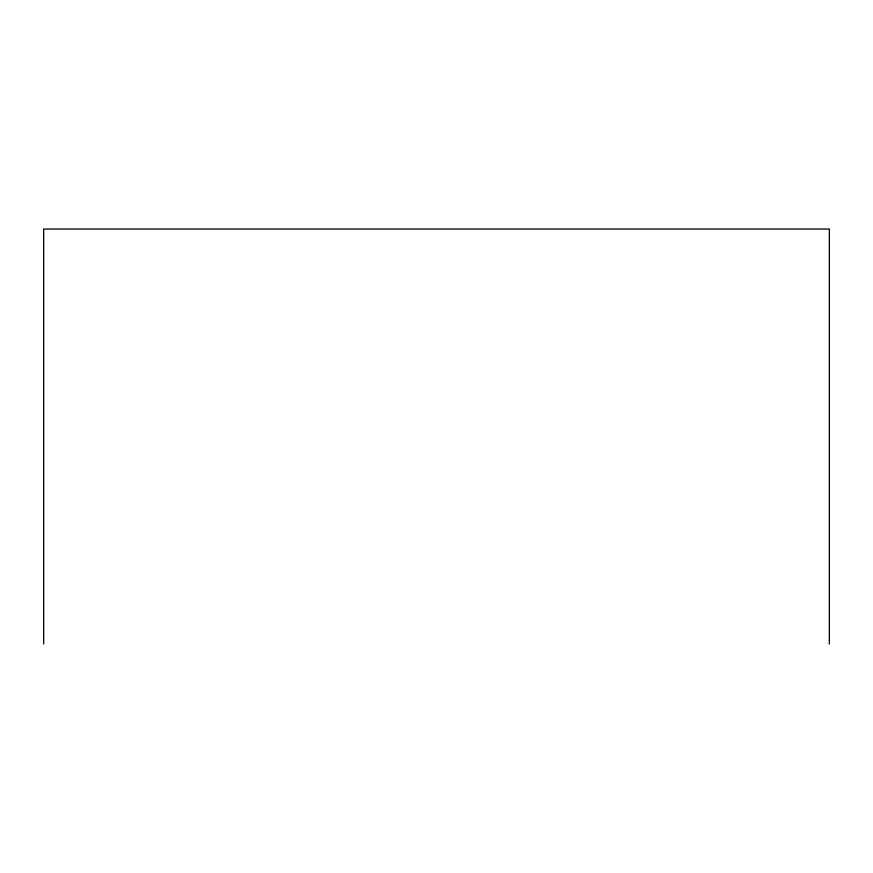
<?xml version="1.0" encoding="UTF-8"?>
<svg xmlns="http://www.w3.org/2000/svg" width="873" height="873" viewBox="0 0 873 873"><rect width="100%" height="100%" fill="white"/><g stroke="black" fill="none" stroke-linecap="round" stroke-linejoin="round"><path stroke-width="1.31" d="M829.35 643.968L829.35 229.032L43.65 229.032L43.65 643.968"/></g></svg>
